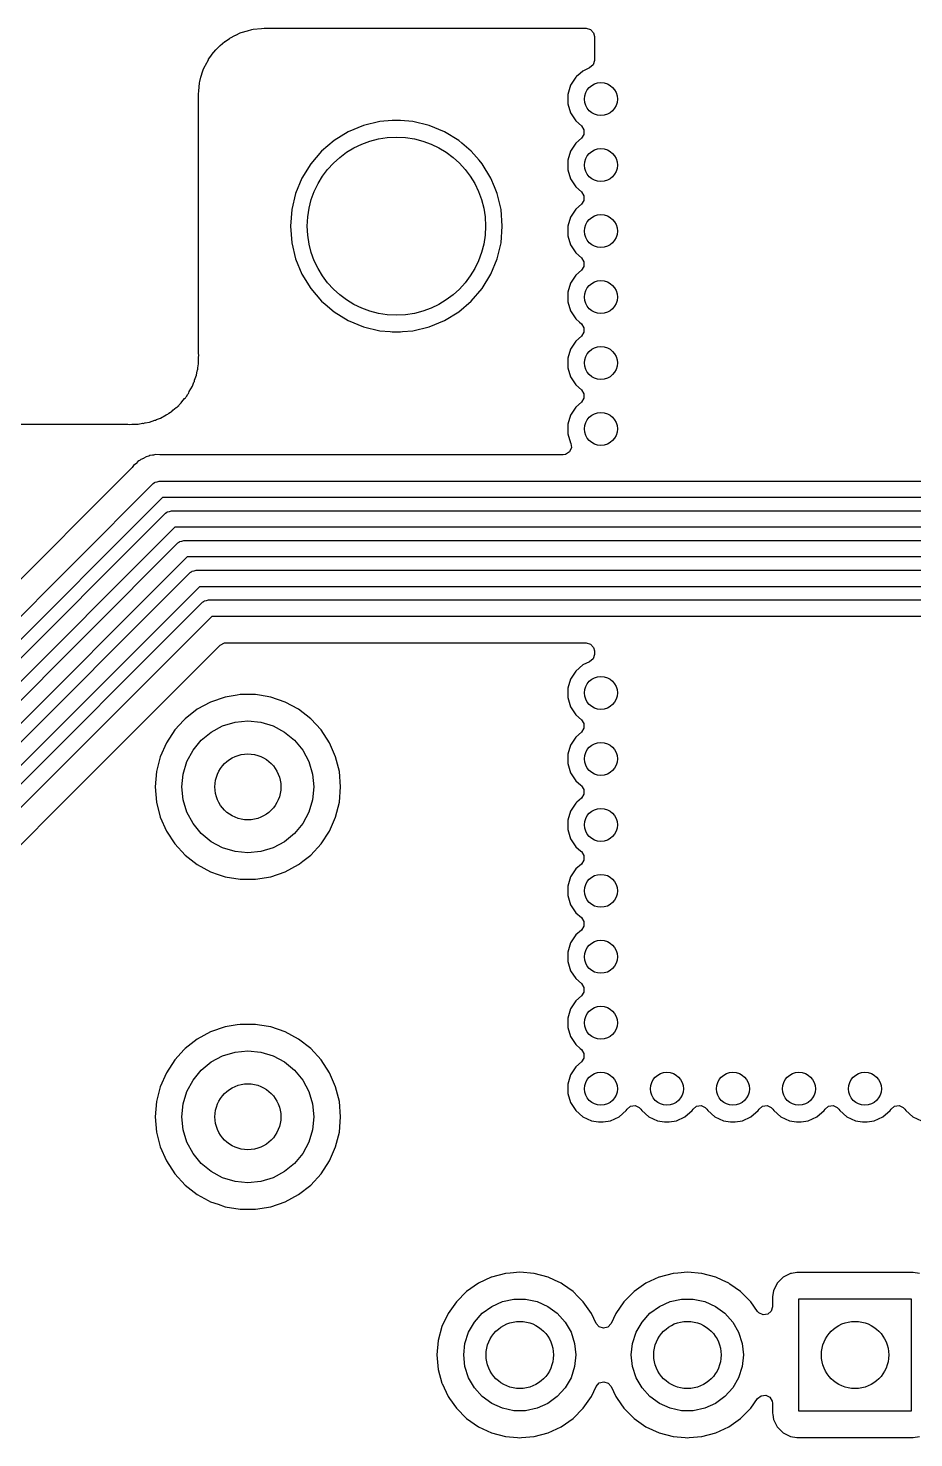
# Model space of a CAD drawing. Extents: x 0.79 to 7.48, y -4.92 to -0.79.
# Drawn here: x 2.812 to 3.34, y -1.629 to -0.787 of the extents above; entities that cross this region are included whole.
import ezdxf

# ---------------------------------------------------------------- set-up
doc = ezdxf.new("R2010")
doc.units = 0
doc.header["$MEASUREMENT"] = 0
doc.layers.add('BLACK', color=7, linetype='CONTINUOUS')

msp = doc.modelspace()

# ---------------------------------------------------------------- linework, layer by layer
at = {"layer": 'BLACK', "linetype": 'CONTINUOUS'}
for p, q in [((2.93561, -0.79151), (2.93827, -0.79027)), ((2.93827, -0.79027), (2.93891, -0.79003)), ((2.93891, -0.79003), (2.94258, -0.78891)), ((2.94258, -0.78891), (2.94521, -0.78821)), ((2.94521, -0.78821), (2.94599, -0.78807)), ((2.94599, -0.78807), (2.95097, -0.78758)), ((2.95097, -0.78758), (2.95265, -0.78743)), ((2.95265, -0.78743), (2.95286, -0.78742)), ((2.95286, -0.78742), (3.14472, -0.78742)), ((3.14472, -0.78742), (3.14736, -0.7882)), ((3.14736, -0.7882), (3.14917, -0.79027)), ((3.14917, -0.79027), (3.14961, -0.7923)), ((2.9239, -0.80019), (2.92617, -0.79792)), ((2.92617, -0.79792), (2.92635, -0.79776)), ((2.92635, -0.79776), (2.92919, -0.79543)), ((2.92919, -0.79543), (2.92934, -0.79531)), ((2.92934, -0.79531), (2.93194, -0.79349)), ((2.93194, -0.79349), (2.93219, -0.79334)), ((2.93219, -0.79334), (2.9355, -0.79157)), ((2.9355, -0.79157), (2.93561, -0.79151)), ((3.14961, -0.7923), (3.14961, -0.80672)), ((2.91755, -0.80951), (2.91932, -0.80621)), ((2.91932, -0.80621), (2.91947, -0.80596)), ((2.91947, -0.80596), (2.9213, -0.80335)), ((2.9213, -0.80335), (2.92141, -0.80321)), ((2.92141, -0.80321), (2.92374, -0.80036)), ((2.92374, -0.80036), (2.9239, -0.80019)), ((3.14961, -0.80672), (3.14883, -0.80936)), ((2.9149, -0.8166), (2.91601, -0.81293)), ((2.91601, -0.81293), (2.91626, -0.81229)), ((2.91626, -0.81229), (2.9175, -0.80963)), ((2.9175, -0.80963), (2.91755, -0.80951)), ((3.14108, -0.81445), (3.13894, -0.8163)), ((3.14278, -0.81298), (3.14108, -0.81445)), ((3.14675, -0.81116), (3.14278, -0.81298)), ((3.14883, -0.80936), (3.14675, -0.81116)), ((2.91356, -0.82498), (2.91405, -0.82001)), ((2.91405, -0.82001), (2.91419, -0.81922)), ((2.91419, -0.81922), (2.9149, -0.8166)), ((3.13543, -0.82146), (3.13384, -0.82689)), ((3.1385, -0.81669), (3.13543, -0.82146)), ((3.13894, -0.8163), (3.1385, -0.81669)), ((2.91341, -0.82666), (2.91356, -0.82498)), ((2.91341, -0.82688), (2.91341, -0.82666)), ((2.91341, -0.90551), (2.91341, -0.82688)), ((3.13384, -0.82689), (3.13384, -0.83256)), ((3.13384, -0.83256), (3.13543, -0.83799)), ((3.13543, -0.83799), (3.13543, -0.83799)), ((3.13543, -0.83799), (3.1385, -0.84276)), ((3.0028, -0.84919), (2.99434, -0.85438)), ((3.01196, -0.8454), (3.0028, -0.84919)), ((3.02161, -0.84308), (3.01196, -0.8454)), ((3.02902, -0.8425), (3.02161, -0.84308)), ((3.03397, -0.8425), (3.02902, -0.8425)), ((3.02902, -0.8425), (3.02902, -0.8425)), ((3.04138, -0.84308), (3.03397, -0.8425)), ((3.03397, -0.8425), (3.03397, -0.8425)), ((3.05103, -0.8454), (3.04138, -0.84308)), ((3.06019, -0.84919), (3.05103, -0.8454)), ((3.06865, -0.85438), (3.06019, -0.84919)), ((3.1385, -0.84276), (3.14191, -0.84572)), ((3.14191, -0.84572), (3.1434, -0.84803)), ((3.1434, -0.84803), (3.1434, -0.85079)), ((2.99434, -0.85438), (2.9868, -0.86082)), ((2.99434, -0.85438), (2.99434, -0.85438)), ((3.07062, -0.85606), (3.06865, -0.85438)), ((3.06865, -0.85438), (3.06865, -0.85438)), ((3.07619, -0.86082), (3.07062, -0.85606)), ((3.1385, -0.85606), (3.13543, -0.86082)), ((3.14191, -0.8531), (3.1385, -0.85606)), ((3.1385, -0.85606), (3.1385, -0.85606)), ((3.1434, -0.85079), (3.14191, -0.8531)), ((2.9868, -0.86082), (2.98036, -0.86836)), ((3.08084, -0.86626), (3.07619, -0.86082)), ((3.08263, -0.86836), (3.08084, -0.86626)), ((3.13543, -0.86082), (3.13384, -0.86626)), ((3.13384, -0.86626), (3.13384, -0.87193)), ((2.98036, -0.86836), (2.97518, -0.87682)), ((2.98036, -0.86836), (2.98036, -0.86836)), ((3.08781, -0.87682), (3.08263, -0.86836)), ((3.08263, -0.86836), (3.08263, -0.86836)), ((3.13384, -0.87193), (3.13543, -0.87736)), ((2.97518, -0.87682), (2.97138, -0.88598)), ((3.09001, -0.88213), (3.08781, -0.87682)), ((3.09161, -0.88598), (3.09001, -0.88213)), ((3.13543, -0.87736), (3.13543, -0.87736)), ((3.13543, -0.87736), (3.1385, -0.88213)), ((3.1385, -0.88213), (3.14191, -0.88509)), ((2.97138, -0.88598), (2.96907, -0.89562)), ((3.09392, -0.89562), (3.09161, -0.88598)), ((3.14191, -0.88509), (3.14191, -0.88509)), ((3.14191, -0.88509), (3.1434, -0.8874)), ((3.1434, -0.89016), (3.14191, -0.89247)), ((3.1434, -0.8874), (3.1434, -0.89016)), ((2.96907, -0.89562), (2.96829, -0.90551)), ((3.0947, -0.90551), (3.09392, -0.89562)), ((3.1385, -0.89543), (3.13543, -0.90019)), ((3.14191, -0.89247), (3.1385, -0.89543)), ((2.91341, -0.98161), (2.91341, -0.90551)), ((2.96829, -0.90551), (2.96907, -0.9154)), ((3.09392, -0.9154), (3.0947, -0.90551)), ((3.13543, -0.90019), (3.13384, -0.90563)), ((3.13384, -0.90563), (3.13384, -0.9113)), ((2.96907, -0.9154), (2.97138, -0.92504)), ((3.09161, -0.92504), (3.09392, -0.9154)), ((3.13384, -0.9113), (3.13543, -0.91673)), ((3.13543, -0.91673), (3.13543, -0.91673)), ((3.13543, -0.91673), (3.1385, -0.9215)), ((2.97138, -0.92504), (2.97518, -0.93421)), ((3.08781, -0.93421), (3.09161, -0.92504)), ((3.1385, -0.9215), (3.14191, -0.92446)), ((3.14191, -0.92446), (3.1434, -0.92677)), ((3.14191, -0.93184), (3.1385, -0.9348)), ((3.1434, -0.92953), (3.14191, -0.93184)), ((3.1434, -0.92677), (3.1434, -0.92953)), ((2.97518, -0.93421), (2.98036, -0.94266)), ((3.08263, -0.94266), (3.08781, -0.93421)), ((3.13543, -0.93956), (3.13384, -0.945)), ((3.1385, -0.9348), (3.13543, -0.93956)), ((2.98036, -0.94266), (2.98036, -0.94266)), ((2.98036, -0.94266), (2.98036, -0.94266)), ((2.98036, -0.94266), (2.9868, -0.95021)), ((2.9868, -0.95021), (2.98902, -0.9521)), ((3.06865, -0.95665), (3.07619, -0.95021)), ((3.07619, -0.95021), (3.08263, -0.94266)), ((3.13384, -0.945), (3.13384, -0.95067)), ((2.98902, -0.9521), (2.99434, -0.95665)), ((2.99434, -0.95665), (2.99434, -0.95665)), ((2.99434, -0.95665), (3.0028, -0.96183)), ((3.06019, -0.96183), (3.06865, -0.95665)), ((3.13384, -0.95067), (3.13543, -0.9561)), ((3.13543, -0.9561), (3.13543, -0.9561)), ((3.13543, -0.9561), (3.1385, -0.96087)), ((3.0028, -0.96183), (3.01196, -0.96562)), ((3.01196, -0.96562), (3.01196, -0.96562)), ((3.01196, -0.96562), (3.02161, -0.96794)), ((3.04138, -0.96794), (3.05103, -0.96562)), ((3.05103, -0.96562), (3.06019, -0.96183)), ((3.1385, -0.96087), (3.14066, -0.96274)), ((3.14066, -0.96274), (3.14191, -0.96383)), ((3.14191, -0.96383), (3.1434, -0.96614)), ((3.1434, -0.96614), (3.1434, -0.96889)), ((3.02161, -0.96794), (3.02775, -0.96842)), ((3.02775, -0.96842), (3.02902, -0.96852)), ((3.02902, -0.96852), (3.02902, -0.96852)), ((3.02902, -0.96852), (3.03397, -0.96852)), ((3.03397, -0.96852), (3.03514, -0.96843)), ((3.03514, -0.96843), (3.04138, -0.96794)), ((3.1385, -0.97417), (3.13543, -0.97893)), ((3.14191, -0.97121), (3.1385, -0.97417)), ((3.1385, -0.97417), (3.1385, -0.97417)), ((3.1434, -0.96889), (3.14191, -0.97121)), ((2.91356, -0.98251), (2.91341, -0.98161)), ((2.91341, -0.98417), (2.91342, -0.98393)), ((2.91342, -0.98393), (2.91356, -0.98251)), ((3.13543, -0.97893), (3.13384, -0.98437)), ((2.91221, -0.99449), (2.91267, -0.99184)), ((2.91267, -0.99184), (2.91274, -0.99156)), ((2.91274, -0.99156), (2.91296, -0.99084)), ((2.91296, -0.99084), (2.91297, -0.99018)), ((2.91297, -0.99018), (2.91341, -0.9877)), ((2.91341, -0.98423), (2.91341, -0.98417)), ((2.91341, -0.98425), (2.91341, -0.98423)), ((2.91341, -0.9877), (2.91341, -0.98425)), ((3.13384, -0.98437), (3.13384, -0.99004)), ((3.13384, -0.99004), (3.13543, -0.99547)), ((2.90985, -1.00096), (2.91046, -0.99929)), ((2.91046, -0.99929), (2.91074, -0.99866)), ((2.91074, -0.99866), (2.91096, -0.99826)), ((2.91096, -0.99826), (2.9111, -0.99754)), ((2.9111, -0.99754), (2.91221, -0.99449)), ((2.91221, -0.99449), (2.91221, -0.99449)), ((2.91221, -0.99449), (2.91221, -0.99449)), ((3.13543, -0.99547), (3.13543, -0.99547)), ((3.13543, -0.99547), (3.1385, -1.00024)), ((3.1385, -1.00024), (3.14191, -1.0032)), ((2.90359, -1.01029), (2.90513, -1.00845)), ((2.90513, -1.00845), (2.90572, -1.00806)), ((2.90572, -1.00806), (2.90593, -1.00766)), ((2.90593, -1.00766), (2.9063, -1.00712)), ((2.90628, -1.00711), (2.9064, -1.00693)), ((2.9063, -1.00712), (2.90628, -1.00711)), ((2.9064, -1.00693), (2.9064, -1.00693)), ((2.9064, -1.00693), (2.90641, -1.00693)), ((2.90641, -1.00693), (2.90696, -1.00598)), ((2.90696, -1.00598), (2.90741, -1.00532)), ((2.90741, -1.00532), (2.90763, -1.00505)), ((2.90763, -1.00505), (2.90793, -1.00429)), ((2.90793, -1.00429), (2.90985, -1.00096)), ((2.90985, -1.00096), (2.90985, -1.00096)), ((2.90985, -1.00096), (2.90985, -1.00096)), ((3.14191, -1.0032), (3.14191, -1.0032)), ((3.14191, -1.0032), (3.1434, -1.00551)), ((3.1434, -1.00827), (3.14191, -1.01058)), ((3.1434, -1.00551), (3.1434, -1.00827)), ((2.89462, -1.01803), (2.89509, -1.01765)), ((2.89509, -1.01765), (2.89574, -1.01719)), ((2.89574, -1.01719), (2.8967, -1.01664)), ((2.8967, -1.01664), (2.89687, -1.01652)), ((2.8967, -1.01664), (2.8967, -1.01664)), ((2.89687, -1.01652), (2.89688, -1.01653)), ((2.89688, -1.01653), (2.89742, -1.01617)), ((2.89742, -1.01617), (2.89756, -1.01609)), ((2.89756, -1.01609), (2.89821, -1.01537)), ((2.89821, -1.01537), (2.90005, -1.01382)), ((2.90005, -1.01382), (2.90065, -1.01356)), ((2.90065, -1.01356), (2.90098, -1.01315)), ((2.90098, -1.01315), (2.90162, -1.01251)), ((2.90162, -1.01251), (2.90197, -1.01221)), ((2.90197, -1.01221), (2.90227, -1.01186)), ((2.90227, -1.01186), (2.90292, -1.01122)), ((2.90292, -1.01122), (2.90311, -1.01106)), ((2.90311, -1.01106), (2.90359, -1.01029)), ((3.1385, -1.01354), (3.13543, -1.01831)), ((3.14191, -1.01058), (3.1385, -1.01354)), ((2.32294, -1.02364), (2.87137, -1.02364)), ((2.87137, -1.02364), (2.87199, -1.02382)), ((2.87199, -1.02382), (2.8737, -1.02365)), ((2.8737, -1.02365), (2.87394, -1.02364)), ((2.87394, -1.02364), (2.87746, -1.02364)), ((2.87746, -1.02364), (2.87995, -1.0232)), ((2.87746, -1.02364), (2.87746, -1.02364)), ((2.87995, -1.0232), (2.88041, -1.02326)), ((2.88041, -1.02326), (2.88132, -1.02298)), ((2.88132, -1.02298), (2.88161, -1.02291)), ((2.88161, -1.02291), (2.88425, -1.02244)), ((2.88425, -1.02244), (2.88578, -1.02189)), ((2.88425, -1.02244), (2.88425, -1.02244)), ((2.88425, -1.02244), (2.88425, -1.02244)), ((2.88578, -1.02189), (2.88731, -1.02133)), ((2.88731, -1.02133), (2.88782, -1.0213)), ((2.88782, -1.0213), (2.88842, -1.02098)), ((2.88842, -1.02098), (2.88905, -1.0207)), ((2.88905, -1.0207), (2.89073, -1.02009)), ((2.89073, -1.02009), (2.89405, -1.01817)), ((2.89405, -1.01817), (2.89462, -1.01803)), ((3.13543, -1.01831), (3.13384, -1.02374)), ((3.13384, -1.02374), (3.13384, -1.02941)), ((3.13384, -1.02941), (3.13543, -1.03484)), ((2.88372, -1.04275), (2.88294, -1.04302)), ((2.88433, -1.04249), (2.88372, -1.04275)), ((2.88597, -1.04226), (2.88433, -1.04249)), ((2.88621, -1.04222), (2.88597, -1.04226)), ((2.8865, -1.04215), (2.88621, -1.04222)), ((2.88782, -1.04182), (2.8865, -1.04215)), ((2.89031, -1.04191), (2.88782, -1.04182)), ((2.88782, -1.04182), (2.88782, -1.04182)), ((2.88782, -1.04182), (2.88782, -1.04182)), ((3.13106, -1.04191), (2.89031, -1.04191)), ((3.13244, -1.04171), (3.13106, -1.04191)), ((3.13475, -1.04022), (3.13244, -1.04171)), ((3.1359, -1.03772), (3.13475, -1.04022)), ((3.13543, -1.03484), (3.13551, -1.035)), ((3.13551, -1.035), (3.13553, -1.03517)), ((3.13553, -1.03517), (3.13553, -1.03518)), ((3.13553, -1.03518), (3.13553, -1.03518)), ((3.13553, -1.03518), (3.1359, -1.03772)), ((2.87378, -1.04952), (2.43991, -1.48339)), ((2.87432, -1.04888), (2.87378, -1.04952)), ((2.8747, -1.04834), (2.87432, -1.04888)), ((2.87598, -1.0473), (2.8747, -1.04834)), ((2.8747, -1.04834), (2.8747, -1.04834)), ((2.87617, -1.04713), (2.87598, -1.0473)), ((2.87734, -1.04596), (2.87617, -1.04713)), ((2.87791, -1.04564), (2.87734, -1.04596)), ((2.8786, -1.04517), (2.87791, -1.04564)), ((2.87911, -1.04476), (2.8786, -1.04517)), ((2.88063, -1.04409), (2.87911, -1.04476)), ((2.88085, -1.04398), (2.88063, -1.04409)), ((2.8823, -1.04317), (2.88085, -1.04398)), ((2.88294, -1.04302), (2.8823, -1.04317)), ((2.8823, -1.04317), (2.8823, -1.04317)), ((2.44501, -1.50059), (2.88648, -1.05912)), ((2.88648, -1.05912), (2.88718, -1.05859)), ((2.88718, -1.05859), (2.8873, -1.05846)), ((2.8873, -1.05846), (2.8874, -1.05843)), ((2.8874, -1.05843), (2.8876, -1.05828)), ((2.8876, -1.05828), (2.88879, -1.05802)), ((2.88879, -1.05802), (2.88996, -1.05768)), ((2.88996, -1.05768), (4.56654, -1.05768)), ((2.892, -1.06752), (2.45197, -1.50755)), ((4.5645, -1.06752), (2.892, -1.06752)), ((2.89382, -1.07684), (2.89452, -1.07631)), ((2.89452, -1.07631), (2.89464, -1.07617)), ((2.89464, -1.07617), (2.89474, -1.07614)), ((2.89474, -1.07614), (2.89494, -1.076)), ((2.89494, -1.076), (2.89613, -1.07574)), ((2.89613, -1.07574), (2.8973, -1.07539)), ((2.8973, -1.07539), (4.28898, -1.07539)), ((2.46128, -1.50937), (2.89382, -1.07684)), ((2.89934, -1.08524), (2.46969, -1.51489)), ((4.28694, -1.08524), (2.89934, -1.08524)), ((2.90228, -1.09371), (2.90347, -1.09345)), ((2.90347, -1.09345), (2.90464, -1.09311)), ((2.90464, -1.09311), (3.44055, -1.09311)), ((2.479, -1.51671), (2.90116, -1.09455)), ((2.90116, -1.09455), (2.90186, -1.09402)), ((2.90186, -1.09402), (2.90198, -1.09389)), ((2.90198, -1.09389), (2.90208, -1.09386)), ((2.90208, -1.09386), (2.90228, -1.09371)), ((2.90668, -1.10295), (2.4874, -1.52223)), ((3.43851, -1.10295), (2.90668, -1.10295)), ((2.49672, -1.52405), (2.9085, -1.11227)), ((2.9085, -1.11227), (2.9092, -1.11174)), ((2.9092, -1.11174), (2.90932, -1.11161)), ((2.90932, -1.11161), (2.90942, -1.11158)), ((2.90942, -1.11158), (2.90962, -1.11143)), ((2.90962, -1.11143), (2.91081, -1.11117)), ((2.91081, -1.11117), (2.91198, -1.11083)), ((2.91198, -1.11083), (3.38708, -1.11083)), ((2.91401, -1.12067), (2.50512, -1.52957)), ((3.38504, -1.12067), (2.91401, -1.12067)), ((2.51443, -1.53139), (2.91583, -1.12998)), ((2.91583, -1.12998), (2.91654, -1.12946)), ((2.91654, -1.12946), (2.91665, -1.12932)), ((2.91665, -1.12932), (2.91676, -1.12929)), ((2.91676, -1.12929), (2.91696, -1.12915)), ((2.91696, -1.12915), (2.91815, -1.12889)), ((2.91815, -1.12889), (2.91931, -1.12854)), ((2.91931, -1.12854), (3.37974, -1.12854)), ((2.92135, -1.13839), (2.52283, -1.5369)), ((3.3777, -1.13839), (2.92135, -1.13839)), ((2.84188, -1.24016), (2.92645, -1.15558)), ((2.92645, -1.15558), (2.92887, -1.15427)), ((2.92887, -1.15427), (2.92991, -1.15415)), ((2.92991, -1.15415), (3.14472, -1.15415)), ((3.14472, -1.15415), (3.14736, -1.15493)), ((3.14736, -1.15493), (3.14917, -1.15701)), ((3.14917, -1.15701), (3.14961, -1.15904)), ((3.14961, -1.15904), (3.14961, -1.16105)), ((3.14278, -1.16731), (3.1385, -1.17102)), ((3.14675, -1.16549), (3.14278, -1.16731)), ((3.14883, -1.16369), (3.14675, -1.16549)), ((3.14961, -1.16105), (3.14883, -1.16369)), ((3.13543, -1.17579), (3.13384, -1.18122)), ((3.1385, -1.17102), (3.13543, -1.17579)), ((2.93654, -1.18532), (2.92933, -1.18652)), ((2.93834, -1.18502), (2.93654, -1.18532)), ((2.94748, -1.18502), (2.93834, -1.18502)), ((2.94974, -1.1854), (2.94748, -1.18502)), ((2.9565, -1.18652), (2.94974, -1.1854)), ((3.13384, -1.18122), (3.13384, -1.18689)), ((2.91265, -1.19384), (2.90544, -1.19945)), ((2.92069, -1.18949), (2.91265, -1.19384)), ((2.91265, -1.19384), (2.91265, -1.19384)), ((2.92933, -1.18652), (2.92069, -1.18949)), ((2.92069, -1.18949), (2.92069, -1.18949)), ((2.96514, -1.18949), (2.9565, -1.18652)), ((2.97317, -1.19384), (2.96514, -1.18949)), ((2.96514, -1.18949), (2.96514, -1.18949)), ((2.98038, -1.19945), (2.97317, -1.19384)), ((2.97317, -1.19384), (2.97317, -1.19384)), ((3.13384, -1.18689), (3.13543, -1.19232)), ((3.13543, -1.19232), (3.13543, -1.19232)), ((3.13543, -1.19232), (3.1385, -1.19709)), ((2.90465, -1.20032), (2.89925, -1.20618)), ((2.90544, -1.19945), (2.90465, -1.20032)), ((2.90544, -1.19945), (2.90544, -1.19945)), ((2.90544, -1.19945), (2.90544, -1.19945)), ((2.90544, -1.19945), (2.90544, -1.19945)), ((2.92785, -1.20378), (2.93523, -1.20154)), ((2.93523, -1.20154), (2.94291, -1.20079)), ((2.94291, -1.20079), (2.95059, -1.20154)), ((2.95059, -1.20154), (2.95798, -1.20378)), ((2.98039, -1.19945), (2.98038, -1.19945)), ((2.98657, -1.20618), (2.98039, -1.19945)), ((2.98039, -1.19945), (2.98039, -1.19945)), ((3.1385, -1.19709), (3.14191, -1.20005)), ((3.14191, -1.20005), (3.14191, -1.20005)), ((3.14191, -1.20005), (3.1434, -1.20236)), ((3.1434, -1.20236), (3.1434, -1.20512)), ((2.89925, -1.20618), (2.89425, -1.21382)), ((2.91507, -1.21232), (2.92104, -1.20742)), ((2.92104, -1.20742), (2.92785, -1.20378)), ((2.95798, -1.20378), (2.96479, -1.20742)), ((2.96479, -1.20742), (2.97075, -1.21232)), ((2.99157, -1.21382), (2.98657, -1.20618)), ((2.98657, -1.20618), (2.98657, -1.20618)), ((2.98657, -1.20618), (2.98657, -1.20618)), ((3.1385, -1.21039), (3.13543, -1.21516)), ((3.14191, -1.20743), (3.1385, -1.21039)), ((3.1434, -1.20512), (3.14191, -1.20743)), ((2.89425, -1.21382), (2.89058, -1.22219)), ((2.90654, -1.22509), (2.91018, -1.21828)), ((2.91018, -1.21828), (2.91507, -1.21232)), ((2.97075, -1.21232), (2.97565, -1.21828)), ((2.97565, -1.21828), (2.97929, -1.22509)), ((2.99524, -1.22219), (2.99157, -1.21382)), ((3.13543, -1.21516), (3.13384, -1.22059)), ((2.89058, -1.22219), (2.88834, -1.23105)), ((2.9043, -1.23248), (2.90654, -1.22509)), ((2.97929, -1.22509), (2.98153, -1.23248)), ((2.99749, -1.23105), (2.99524, -1.22219)), ((3.13384, -1.22059), (3.13384, -1.22626)), ((3.13384, -1.22626), (3.13543, -1.23169)), ((2.88834, -1.23105), (2.88759, -1.24016)), ((2.88834, -1.23105), (2.88834, -1.23105)), ((2.90354, -1.24016), (2.9043, -1.23248)), ((2.98153, -1.23248), (2.98228, -1.24016)), ((2.99824, -1.24016), (2.99749, -1.23105)), ((2.99749, -1.23105), (2.99749, -1.23105)), ((3.13543, -1.23169), (3.13543, -1.23169)), ((3.13543, -1.23169), (3.1385, -1.23646)), ((2.64503, -1.43701), (2.84188, -1.24016)), ((2.88759, -1.24016), (2.88759, -1.24016)), ((2.88759, -1.24016), (2.88834, -1.24926)), ((2.9043, -1.24784), (2.90354, -1.24016)), ((2.98228, -1.24016), (2.98153, -1.24784)), ((2.99749, -1.24926), (2.99824, -1.24016)), ((2.99824, -1.24016), (2.99824, -1.24016)), ((3.1385, -1.23646), (3.1416, -1.23915)), ((3.1416, -1.23915), (3.14191, -1.23942)), ((3.14191, -1.23942), (3.1434, -1.24173)), ((3.1434, -1.24449), (3.14191, -1.2468)), ((3.1434, -1.24173), (3.1434, -1.24449)), ((2.88834, -1.24926), (2.88834, -1.24926)), ((2.88834, -1.24926), (2.89058, -1.25812)), ((2.90654, -1.25522), (2.9043, -1.24784)), ((2.98153, -1.24784), (2.97929, -1.25522)), ((2.99524, -1.25812), (2.99749, -1.24926)), ((2.99749, -1.24926), (2.99749, -1.24926)), ((3.1385, -1.24976), (3.13543, -1.25453)), ((3.13907, -1.24926), (3.1385, -1.24976)), ((3.14191, -1.2468), (3.13907, -1.24926)), ((2.89058, -1.25812), (2.89425, -1.26649)), ((2.91018, -1.26203), (2.90654, -1.25522)), ((2.97929, -1.25522), (2.97565, -1.26203)), ((2.99157, -1.26649), (2.99524, -1.25812)), ((3.13543, -1.25453), (3.13384, -1.25996)), ((3.13384, -1.25996), (3.13384, -1.26563)), ((2.89425, -1.26649), (2.89925, -1.27414)), ((2.91507, -1.268), (2.91018, -1.26203)), ((2.92104, -1.27289), (2.91507, -1.268)), ((2.97075, -1.268), (2.96479, -1.27289)), ((2.97565, -1.26203), (2.97075, -1.268)), ((2.98657, -1.27414), (2.99157, -1.26649)), ((3.13384, -1.26563), (3.13543, -1.27106)), ((2.89925, -1.27414), (2.89925, -1.27414)), ((2.89925, -1.27414), (2.89925, -1.27414)), ((2.89925, -1.27414), (2.90544, -1.28086)), ((2.92785, -1.27653), (2.92104, -1.27289)), ((2.93523, -1.27877), (2.92785, -1.27653)), ((2.95798, -1.27653), (2.95059, -1.27877)), ((2.96479, -1.27289), (2.95798, -1.27653)), ((2.98039, -1.28086), (2.98657, -1.27414)), ((3.13543, -1.27106), (3.13543, -1.27107)), ((3.13543, -1.27107), (3.1385, -1.27583)), ((3.1385, -1.27583), (3.14161, -1.27853)), ((2.90544, -1.28086), (2.90544, -1.28086)), ((2.90544, -1.28086), (2.90544, -1.28086)), ((2.90544, -1.28086), (2.91265, -1.28647)), ((2.91265, -1.28647), (2.91265, -1.28648)), ((2.91265, -1.28648), (2.91265, -1.28648)), ((2.91265, -1.28648), (2.92069, -1.29082)), ((2.94291, -1.27953), (2.93523, -1.27877)), ((2.95059, -1.27877), (2.94291, -1.27953)), ((2.96514, -1.29082), (2.97317, -1.28648)), ((2.97317, -1.28648), (2.97367, -1.28609)), ((2.97367, -1.28609), (2.97576, -1.28446)), ((2.97576, -1.28446), (2.98039, -1.28086)), ((3.14191, -1.28617), (3.1385, -1.28913)), ((3.14161, -1.27853), (3.14191, -1.27879)), ((3.14191, -1.27879), (3.1434, -1.2811)), ((3.1434, -1.28386), (3.14191, -1.28617)), ((3.1434, -1.2811), (3.1434, -1.28386)), ((2.92069, -1.29082), (2.92518, -1.29236)), ((2.92518, -1.29236), (2.92933, -1.29379)), ((2.92933, -1.29379), (2.92933, -1.29379)), ((2.92933, -1.29379), (2.92933, -1.29379)), ((2.92933, -1.29379), (2.93834, -1.2953)), ((2.93834, -1.2953), (2.93834, -1.2953)), ((2.93834, -1.2953), (2.94748, -1.2953)), ((2.94748, -1.2953), (2.9565, -1.29379)), ((2.94748, -1.2953), (2.94748, -1.2953)), ((2.9565, -1.29379), (2.96514, -1.29082)), ((3.13543, -1.2939), (3.13384, -1.29933)), ((3.1385, -1.28913), (3.13543, -1.2939)), ((3.1385, -1.28913), (3.1385, -1.28913)), ((3.13384, -1.29933), (3.13384, -1.305)), ((3.13384, -1.305), (3.13543, -1.31044)), ((3.13543, -1.31044), (3.13543, -1.31044)), ((3.13543, -1.31044), (3.1385, -1.3152)), ((3.1385, -1.3152), (3.14191, -1.31816)), ((3.14191, -1.31816), (3.1434, -1.32048)), ((3.1434, -1.32048), (3.1434, -1.32323)), ((3.1385, -1.3285), (3.13543, -1.33327)), ((3.14191, -1.32554), (3.1385, -1.3285)), ((3.1385, -1.3285), (3.1385, -1.3285)), ((3.1434, -1.32323), (3.14191, -1.32554)), ((3.13543, -1.33327), (3.13384, -1.3387)), ((3.13384, -1.3387), (3.13384, -1.34437)), ((3.13384, -1.34437), (3.13543, -1.34981)), ((3.13543, -1.34981), (3.13543, -1.34981)), ((3.13543, -1.34981), (3.1385, -1.35457)), ((3.1385, -1.35457), (3.14191, -1.35753)), ((3.14191, -1.35753), (3.1434, -1.35985)), ((3.1434, -1.3626), (3.14191, -1.36491)), ((3.1434, -1.35985), (3.1434, -1.3626)), ((3.1385, -1.36787), (3.13543, -1.37264)), ((3.14191, -1.36491), (3.1385, -1.36787)), ((3.13543, -1.37264), (3.13384, -1.37807)), ((3.13384, -1.37807), (3.13384, -1.38374)), ((2.92069, -1.38634), (2.91265, -1.39069)), ((2.92933, -1.38337), (2.92069, -1.38634)), ((2.92069, -1.38634), (2.92069, -1.38634)), ((2.93654, -1.38217), (2.92933, -1.38337)), ((2.93834, -1.38187), (2.93654, -1.38217)), ((2.94748, -1.38187), (2.93834, -1.38187)), ((2.94974, -1.38225), (2.94748, -1.38187)), ((2.9565, -1.38337), (2.94974, -1.38225)), ((2.96514, -1.38634), (2.9565, -1.38337)), ((2.97317, -1.39069), (2.96514, -1.38634)), ((2.96514, -1.38634), (2.96514, -1.38634)), ((3.13384, -1.38374), (3.13543, -1.38918)), ((2.91265, -1.39069), (2.90544, -1.3963)), ((2.91265, -1.39069), (2.91265, -1.39069)), ((2.98038, -1.3963), (2.97317, -1.39069)), ((2.97317, -1.39069), (2.97317, -1.39069)), ((3.13543, -1.38918), (3.13543, -1.38918)), ((3.13543, -1.38918), (3.1385, -1.39394)), ((3.1385, -1.39394), (3.14122, -1.3963)), ((2.89925, -1.40303), (2.89425, -1.41068)), ((2.90489, -1.3969), (2.89925, -1.40303)), ((2.90544, -1.3963), (2.90489, -1.3969)), ((2.90544, -1.3963), (2.90544, -1.3963)), ((2.90544, -1.3963), (2.90544, -1.3963)), ((2.90544, -1.3963), (2.90544, -1.3963)), ((2.91507, -1.40917), (2.92104, -1.40427)), ((2.92104, -1.40427), (2.92785, -1.40063)), ((2.92785, -1.40063), (2.93523, -1.39839)), ((2.93523, -1.39839), (2.94291, -1.39764)), ((2.94291, -1.39764), (2.95059, -1.39839)), ((2.95059, -1.39839), (2.95798, -1.40063)), ((2.95798, -1.40063), (2.96479, -1.40427)), ((2.96479, -1.40427), (2.97075, -1.40917)), ((2.98039, -1.3963), (2.98038, -1.3963)), ((2.98657, -1.40303), (2.98039, -1.3963)), ((2.98039, -1.3963), (2.98039, -1.3963)), ((2.99157, -1.41068), (2.98657, -1.40303)), ((2.98657, -1.40303), (2.98657, -1.40303)), ((2.98657, -1.40303), (2.98657, -1.40303)), ((3.14191, -1.40428), (3.1385, -1.40724)), ((3.14122, -1.3963), (3.14191, -1.3969)), ((3.14191, -1.3969), (3.1434, -1.39922)), ((3.1434, -1.40197), (3.14191, -1.40428)), ((3.1434, -1.39922), (3.1434, -1.40197)), ((2.89425, -1.41068), (2.89058, -1.41904)), ((2.91018, -1.41514), (2.91507, -1.40917)), ((2.97075, -1.40917), (2.97565, -1.41514)), ((2.99524, -1.41904), (2.99157, -1.41068)), ((3.13543, -1.41201), (3.13384, -1.41744)), ((3.1385, -1.40724), (3.13543, -1.41201)), ((3.1385, -1.40724), (3.1385, -1.40724)), ((2.89058, -1.41904), (2.88834, -1.4279)), ((2.90654, -1.42194), (2.91018, -1.41514)), ((2.97565, -1.41514), (2.97929, -1.42194)), ((2.99749, -1.4279), (2.99524, -1.41904)), ((3.13384, -1.41744), (3.13384, -1.42311)), ((2.88834, -1.4279), (2.88759, -1.43701)), ((2.88834, -1.4279), (2.88834, -1.4279)), ((2.90354, -1.43701), (2.9043, -1.42933)), ((2.9043, -1.42933), (2.90654, -1.42194)), ((2.97929, -1.42194), (2.98153, -1.42933)), ((2.98153, -1.42933), (2.98228, -1.43701)), ((2.99824, -1.43701), (2.99749, -1.4279)), ((2.99749, -1.4279), (2.99749, -1.4279)), ((3.13384, -1.42311), (3.13543, -1.42855)), ((3.13543, -1.42855), (3.13543, -1.42855)), ((3.13543, -1.42855), (3.1385, -1.43331)), ((2.88759, -1.43701), (2.88759, -1.43701)), ((2.88759, -1.43701), (2.88834, -1.44611)), ((2.9043, -1.44469), (2.90354, -1.43701)), ((2.98228, -1.43701), (2.98153, -1.44469)), ((2.99799, -1.43998), (2.99824, -1.43701)), ((2.99824, -1.43701), (2.99824, -1.43701)), ((3.1385, -1.43331), (3.14278, -1.43702)), ((3.14278, -1.43702), (3.14793, -1.43938)), ((3.15915, -1.43938), (3.16431, -1.43702)), ((3.16431, -1.43702), (3.16859, -1.43331)), ((3.16859, -1.43331), (3.16912, -1.43248)), ((3.16912, -1.43248), (3.1712, -1.43068)), ((3.1712, -1.43068), (3.17392, -1.43029)), ((3.17392, -1.43029), (3.17643, -1.43143)), ((3.17643, -1.43143), (3.17734, -1.43248)), ((3.17734, -1.43248), (3.17787, -1.43331)), ((3.17787, -1.43331), (3.18215, -1.43702)), ((3.18215, -1.43702), (3.1873, -1.43938)), ((3.19852, -1.43938), (3.20368, -1.43702)), ((3.20368, -1.43702), (3.20796, -1.43331)), ((3.20796, -1.43331), (3.20849, -1.43248)), ((3.20849, -1.43248), (3.21057, -1.43068)), ((3.21057, -1.43068), (3.21329, -1.43029)), ((3.21329, -1.43029), (3.2158, -1.43143)), ((3.2158, -1.43143), (3.21671, -1.43248)), ((3.21671, -1.43248), (3.21724, -1.43331)), ((3.21724, -1.43331), (3.22152, -1.43702)), ((3.22152, -1.43702), (3.22667, -1.43938)), ((3.23789, -1.43938), (3.24305, -1.43702)), ((3.24305, -1.43702), (3.24733, -1.43331)), ((3.24733, -1.43331), (3.24786, -1.43248)), ((3.24786, -1.43248), (3.24994, -1.43068)), ((3.24994, -1.43068), (3.25266, -1.43029)), ((3.25266, -1.43029), (3.25517, -1.43143)), ((3.25517, -1.43143), (3.25608, -1.43248)), ((3.25608, -1.43248), (3.25661, -1.43331)), ((3.25661, -1.43331), (3.26089, -1.43702)), ((3.26089, -1.43702), (3.26605, -1.43938)), ((3.27726, -1.43938), (3.28242, -1.43702)), ((3.28242, -1.43702), (3.2867, -1.43331)), ((3.2867, -1.43331), (3.28723, -1.43248)), ((3.28723, -1.43248), (3.28931, -1.43068)), ((3.28931, -1.43068), (3.29203, -1.43029)), ((3.29203, -1.43029), (3.29454, -1.43143)), ((3.29454, -1.43143), (3.29545, -1.43248)), ((3.29545, -1.43248), (3.29598, -1.43331)), ((3.29598, -1.43331), (3.30026, -1.43702)), ((3.30026, -1.43702), (3.30542, -1.43938)), ((3.31663, -1.43938), (3.32179, -1.43702)), ((3.32179, -1.43702), (3.32607, -1.43331)), ((3.32607, -1.43331), (3.3266, -1.43248)), ((3.3266, -1.43248), (3.32868, -1.43068)), ((3.32868, -1.43068), (3.3314, -1.43029)), ((3.3314, -1.43029), (3.33391, -1.43143)), ((3.33391, -1.43143), (3.33482, -1.43248)), ((3.33482, -1.43248), (3.33535, -1.43331)), ((3.33535, -1.43331), (3.33963, -1.43702)), ((3.33963, -1.43702), (3.34479, -1.43938)), ((2.88834, -1.44611), (2.88834, -1.44611)), ((2.88834, -1.44611), (2.89058, -1.45497)), ((2.90654, -1.45207), (2.9043, -1.44469)), ((2.98153, -1.44469), (2.97929, -1.45207)), ((2.99524, -1.45497), (2.99749, -1.44611)), ((2.99749, -1.44611), (2.99799, -1.43998)), ((3.14793, -1.43938), (3.15213, -1.43998)), ((3.15213, -1.43998), (3.15213, -1.43998)), ((3.15213, -1.43998), (3.15495, -1.43998)), ((3.15495, -1.43998), (3.15915, -1.43938)), ((3.15495, -1.43998), (3.15495, -1.43998)), ((3.1873, -1.43938), (3.1915, -1.43998)), ((3.1915, -1.43998), (3.1915, -1.43998)), ((3.1915, -1.43998), (3.19432, -1.43998)), ((3.19432, -1.43998), (3.19852, -1.43938)), ((3.19432, -1.43998), (3.19432, -1.43998)), ((3.22667, -1.43938), (3.23087, -1.43998)), ((3.23087, -1.43998), (3.23087, -1.43998)), ((3.23087, -1.43998), (3.23369, -1.43998)), ((3.23369, -1.43998), (3.23789, -1.43938)), ((3.23369, -1.43998), (3.23369, -1.43998)), ((3.26605, -1.43938), (3.27024, -1.43998)), ((3.27024, -1.43998), (3.27024, -1.43998)), ((3.27024, -1.43998), (3.27306, -1.43998)), ((3.27306, -1.43998), (3.27726, -1.43938)), ((3.27306, -1.43998), (3.27306, -1.43998)), ((3.30542, -1.43938), (3.30961, -1.43998)), ((3.30961, -1.43998), (3.30961, -1.43998)), ((3.30961, -1.43998), (3.31243, -1.43998)), ((3.31243, -1.43998), (3.31663, -1.43938)), ((3.31243, -1.43998), (3.31243, -1.43998)), ((2.89058, -1.45497), (2.89425, -1.46334)), ((2.91018, -1.45888), (2.90654, -1.45207)), ((2.97929, -1.45207), (2.97565, -1.45888)), ((2.99157, -1.46334), (2.99524, -1.45497)), ((2.89425, -1.46334), (2.89925, -1.47099)), ((2.91507, -1.46485), (2.91018, -1.45888)), ((2.97565, -1.45888), (2.97075, -1.46485)), ((2.98657, -1.47099), (2.99157, -1.46334)), ((2.89925, -1.47099), (2.89925, -1.47099)), ((2.89925, -1.47099), (2.89925, -1.47099)), ((2.89925, -1.47099), (2.90544, -1.47771)), ((2.92104, -1.46974), (2.91507, -1.46485)), ((2.92785, -1.47338), (2.92104, -1.46974)), ((2.96479, -1.46974), (2.95798, -1.47338)), ((2.97075, -1.46485), (2.96479, -1.46974)), ((2.98039, -1.47771), (2.98657, -1.47099)), ((2.90544, -1.47771), (2.90544, -1.47771)), ((2.90544, -1.47771), (2.90544, -1.47771)), ((2.90544, -1.47771), (2.91265, -1.48333)), ((2.93523, -1.47562), (2.92785, -1.47338)), ((2.94291, -1.47638), (2.93523, -1.47562)), ((2.95059, -1.47562), (2.94291, -1.47638)), ((2.95798, -1.47338), (2.95059, -1.47562)), ((2.97317, -1.48333), (2.98039, -1.47771)), ((2.91265, -1.48333), (2.91265, -1.48333)), ((2.91265, -1.48333), (2.91265, -1.48333)), ((2.91265, -1.48333), (2.91925, -1.48689)), ((2.91925, -1.48689), (2.92068, -1.48767)), ((2.92068, -1.48767), (2.92069, -1.48767)), ((2.92069, -1.48767), (2.92516, -1.48921)), ((2.9565, -1.49064), (2.96514, -1.48767)), ((2.96514, -1.48767), (2.97317, -1.48333)), ((2.92516, -1.48921), (2.92933, -1.49064)), ((2.92933, -1.49064), (2.92933, -1.49064)), ((2.92933, -1.49064), (2.92933, -1.49064)), ((2.92933, -1.49064), (2.93834, -1.49215)), ((2.93834, -1.49215), (2.93834, -1.49215)), ((2.93834, -1.49215), (2.94748, -1.49215)), ((2.94748, -1.49215), (2.9565, -1.49064)), ((2.94748, -1.49215), (2.94748, -1.49215)), ((3.09654, -1.53046), (3.08822, -1.53269)), ((3.0994, -1.53021), (3.09654, -1.53046)), ((3.09654, -1.53046), (3.09654, -1.53046)), ((3.10512, -1.52971), (3.0994, -1.53021)), ((3.1137, -1.53046), (3.10512, -1.52971)), ((3.10512, -1.52971), (3.10512, -1.52971)), ((3.12202, -1.53269), (3.1137, -1.53046)), ((3.19654, -1.53046), (3.18822, -1.53269)), ((3.1994, -1.53021), (3.19654, -1.53046)), ((3.19654, -1.53046), (3.19654, -1.53046)), ((3.20512, -1.52971), (3.1994, -1.53021)), ((3.2137, -1.53046), (3.20512, -1.52971)), ((3.20512, -1.52971), (3.20512, -1.52971)), ((3.22202, -1.53269), (3.2137, -1.53046)), ((3.26672, -1.53049), (3.26227, -1.53275)), ((3.26723, -1.53041), (3.26672, -1.53049)), ((3.27041, -1.5299), (3.26723, -1.53041)), ((3.33982, -1.5299), (3.27041, -1.5299)), ((3.34352, -1.53049), (3.33982, -1.5299)), ((3.08041, -1.53633), (3.07335, -1.54128)), ((3.08809, -1.53275), (3.08041, -1.53633)), ((3.08041, -1.53633), (3.08041, -1.53633)), ((3.08822, -1.53269), (3.08809, -1.53275)), ((3.08822, -1.53269), (3.08822, -1.53269)), ((3.08822, -1.53269), (3.08822, -1.53269)), ((3.12592, -1.53451), (3.12202, -1.53269)), ((3.12202, -1.53269), (3.12202, -1.53269)), ((3.12202, -1.53269), (3.12202, -1.53269)), ((3.12983, -1.53633), (3.12592, -1.53451)), ((3.13051, -1.53681), (3.12983, -1.53633)), ((3.13688, -1.54128), (3.13051, -1.53681)), ((3.18041, -1.53633), (3.17335, -1.54128)), ((3.18809, -1.53275), (3.18041, -1.53633)), ((3.18041, -1.53633), (3.18041, -1.53633)), ((3.18822, -1.53269), (3.18809, -1.53275)), ((3.18822, -1.53269), (3.18822, -1.53269)), ((3.18822, -1.53269), (3.18822, -1.53269)), ((3.22592, -1.53451), (3.22202, -1.53269)), ((3.22202, -1.53269), (3.22202, -1.53269)), ((3.22202, -1.53269), (3.22202, -1.53269)), ((3.22983, -1.53633), (3.22592, -1.53451)), ((3.23051, -1.53681), (3.22983, -1.53633)), ((3.23688, -1.54128), (3.23051, -1.53681)), ((3.25802, -1.53769), (3.25647, -1.54074)), ((3.25874, -1.53629), (3.25802, -1.53769)), ((3.26227, -1.53275), (3.25874, -1.53629)), ((3.25874, -1.53629), (3.25874, -1.53629)), ((3.25874, -1.53629), (3.25874, -1.53629)), ((3.26227, -1.53275), (3.26227, -1.53275)), ((3.26227, -1.53275), (3.26227, -1.53275)), ((3.26227, -1.53275), (3.26227, -1.53275)), ((3.06726, -1.54737), (3.06232, -1.55442)), ((3.07335, -1.54128), (3.06726, -1.54737)), ((3.08839, -1.55015), (3.09478, -1.54731)), ((3.09478, -1.54731), (3.10162, -1.54585)), ((3.10162, -1.54585), (3.10862, -1.54585)), ((3.10862, -1.54585), (3.11546, -1.54731)), ((3.11546, -1.54731), (3.12185, -1.55015)), ((3.14004, -1.54443), (3.13688, -1.54128)), ((3.14298, -1.54737), (3.14004, -1.54443)), ((3.14792, -1.55442), (3.14298, -1.54737)), ((3.16726, -1.54737), (3.16232, -1.55442)), ((3.17335, -1.54128), (3.16726, -1.54737)), ((3.18839, -1.55015), (3.19478, -1.54731)), ((3.19478, -1.54731), (3.20162, -1.54585)), ((3.20162, -1.54585), (3.20862, -1.54585)), ((3.20862, -1.54585), (3.21546, -1.54731)), ((3.21546, -1.54731), (3.22185, -1.55015)), ((3.24004, -1.54443), (3.23688, -1.54128)), ((3.24298, -1.54737), (3.24004, -1.54443)), ((3.247, -1.55312), (3.24298, -1.54737)), ((3.25647, -1.54074), (3.25589, -1.54443)), ((3.25589, -1.54443), (3.25589, -1.55032)), ((3.27165, -1.6126), (3.27165, -1.54567)), ((3.27165, -1.54567), (3.33858, -1.54567)), ((3.33858, -1.54567), (3.33858, -1.6126)), ((3.06232, -1.55442), (3.05868, -1.56223)), ((3.06232, -1.55442), (3.06232, -1.55442)), ((3.07804, -1.55946), (3.08273, -1.55426)), ((3.08273, -1.55426), (3.08839, -1.55015)), ((3.12185, -1.55015), (3.12751, -1.55426)), ((3.12751, -1.55426), (3.13219, -1.55946)), ((3.15069, -1.56038), (3.14792, -1.55442)), ((3.14792, -1.55442), (3.14792, -1.55442)), ((3.14792, -1.55442), (3.14792, -1.55442)), ((3.16232, -1.55442), (3.15954, -1.56038)), ((3.16232, -1.55442), (3.16232, -1.55442)), ((3.17804, -1.55946), (3.18273, -1.55426)), ((3.18273, -1.55426), (3.18839, -1.55015)), ((3.22185, -1.55015), (3.22751, -1.55426)), ((3.22751, -1.55426), (3.23219, -1.55946)), ((3.24781, -1.55401), (3.247, -1.55312)), ((3.25031, -1.55515), (3.24781, -1.55401)), ((3.25303, -1.55476), (3.25031, -1.55515)), ((3.25511, -1.55296), (3.25303, -1.55476)), ((3.25589, -1.55032), (3.25511, -1.55296)), ((3.05868, -1.56223), (3.05645, -1.57055)), ((3.05868, -1.56223), (3.05868, -1.56223)), ((3.07455, -1.56552), (3.07804, -1.55946)), ((3.13219, -1.55946), (3.13569, -1.56552)), ((3.15245, -1.5624), (3.15069, -1.56038)), ((3.15508, -1.5632), (3.15245, -1.5624)), ((3.15772, -1.56244), (3.15508, -1.5632)), ((3.15954, -1.56038), (3.15772, -1.56244)), ((3.17455, -1.56552), (3.17804, -1.55946)), ((3.23219, -1.55946), (3.23569, -1.56552)), ((3.05645, -1.57055), (3.0557, -1.57913)), ((3.05645, -1.57055), (3.05645, -1.57055)), ((3.07165, -1.57913), (3.07238, -1.57218)), ((3.07238, -1.57218), (3.07455, -1.56552)), ((3.13569, -1.56552), (3.13785, -1.57218)), ((3.13785, -1.57218), (3.13858, -1.57913)), ((3.17165, -1.57913), (3.17238, -1.57218)), ((3.17238, -1.57218), (3.17455, -1.56552)), ((3.23569, -1.56552), (3.23785, -1.57218)), ((3.23785, -1.57218), (3.23858, -1.57913)), ((3.0557, -1.57913), (3.0557, -1.57913)), ((3.0557, -1.57913), (3.05645, -1.58772)), ((3.07238, -1.58609), (3.07165, -1.57913)), ((3.13858, -1.57913), (3.13785, -1.58609)), ((3.17238, -1.58609), (3.17165, -1.57913)), ((3.23858, -1.57913), (3.23785, -1.58609)), ((3.05645, -1.58772), (3.05645, -1.58772)), ((3.05645, -1.58772), (3.05868, -1.59604)), ((3.07455, -1.59275), (3.07238, -1.58609)), ((3.13785, -1.58609), (3.13569, -1.59275)), ((3.17455, -1.59275), (3.17238, -1.58609)), ((3.23785, -1.58609), (3.23569, -1.59275)), ((3.05868, -1.59604), (3.05868, -1.59604)), ((3.05868, -1.59604), (3.05868, -1.59604)), ((3.05868, -1.59604), (3.05877, -1.59623)), ((3.05877, -1.59623), (3.06232, -1.60384)), ((3.07804, -1.5988), (3.07455, -1.59275)), ((3.13569, -1.59275), (3.13219, -1.5988)), ((3.14792, -1.60384), (3.15069, -1.59789)), ((3.15069, -1.59789), (3.15251, -1.59583)), ((3.15251, -1.59583), (3.15516, -1.59507)), ((3.15516, -1.59507), (3.15779, -1.59587)), ((3.15779, -1.59587), (3.15954, -1.59789)), ((3.15954, -1.59789), (3.16232, -1.60384)), ((3.17804, -1.5988), (3.17455, -1.59275)), ((3.23569, -1.59275), (3.23219, -1.5988)), ((3.06232, -1.60384), (3.06323, -1.60515)), ((3.06323, -1.60515), (3.06726, -1.6109)), ((3.08273, -1.604), (3.07804, -1.5988)), ((3.08839, -1.60812), (3.08273, -1.604)), ((3.12751, -1.604), (3.12185, -1.60812)), ((3.13219, -1.5988), (3.12751, -1.604)), ((3.14298, -1.6109), (3.14792, -1.60384)), ((3.16232, -1.60384), (3.16323, -1.60515)), ((3.16323, -1.60515), (3.16726, -1.6109)), ((3.18273, -1.604), (3.17804, -1.5988)), ((3.18839, -1.60812), (3.18273, -1.604)), ((3.22751, -1.604), (3.22185, -1.60812)), ((3.23219, -1.5988), (3.22751, -1.604)), ((3.24298, -1.6109), (3.24701, -1.60515)), ((3.24701, -1.60515), (3.24915, -1.60343)), ((3.24915, -1.60343), (3.25189, -1.60315)), ((3.25189, -1.60315), (3.25434, -1.60439)), ((3.25434, -1.60439), (3.25574, -1.60676)), ((3.06726, -1.6109), (3.07335, -1.61699)), ((3.09478, -1.61096), (3.08839, -1.60812)), ((3.10162, -1.61242), (3.09478, -1.61096)), ((3.10862, -1.61242), (3.10162, -1.61242)), ((3.11546, -1.61096), (3.10862, -1.61242)), ((3.12185, -1.60812), (3.11546, -1.61096)), ((3.13688, -1.61699), (3.14298, -1.6109)), ((3.16726, -1.6109), (3.17335, -1.61699)), ((3.19478, -1.61096), (3.18839, -1.60812)), ((3.20162, -1.61242), (3.19478, -1.61096)), ((3.20862, -1.61242), (3.20162, -1.61242)), ((3.21546, -1.61096), (3.20862, -1.61242)), ((3.22185, -1.60812), (3.21546, -1.61096)), ((3.23688, -1.61699), (3.24298, -1.6109)), ((3.25574, -1.60676), (3.25589, -1.60795)), ((3.25589, -1.60795), (3.25589, -1.61384)), ((3.25589, -1.61384), (3.25603, -1.61474)), ((3.25603, -1.61474), (3.25647, -1.61753)), ((3.33858, -1.6126), (3.27165, -1.6126)), ((3.07335, -1.61699), (3.08041, -1.62193)), ((3.08041, -1.62193), (3.08822, -1.62557)), ((3.12202, -1.62557), (3.12983, -1.62193)), ((3.12983, -1.62193), (3.13688, -1.61699)), ((3.17335, -1.61699), (3.18041, -1.62193)), ((3.18041, -1.62193), (3.18822, -1.62557)), ((3.22202, -1.62557), (3.22983, -1.62193)), ((3.22983, -1.62193), (3.23688, -1.61699)), ((3.25647, -1.61753), (3.25874, -1.62198)), ((3.25874, -1.62198), (3.25874, -1.62198)), ((3.25874, -1.62198), (3.25874, -1.62198)), ((3.25874, -1.62198), (3.26227, -1.62551)), ((3.08822, -1.62557), (3.09654, -1.6278)), ((3.09654, -1.6278), (3.10374, -1.62843)), ((3.10374, -1.62843), (3.10512, -1.62855)), ((3.10512, -1.62855), (3.10623, -1.62846)), ((3.10512, -1.62855), (3.10512, -1.62855)), ((3.10512, -1.62855), (3.10512, -1.62855)), ((3.10623, -1.62846), (3.1137, -1.6278)), ((3.1137, -1.6278), (3.12202, -1.62557)), ((3.18822, -1.62557), (3.19654, -1.6278)), ((3.19654, -1.6278), (3.20374, -1.62843)), ((3.20374, -1.62843), (3.20512, -1.62855)), ((3.20512, -1.62855), (3.20623, -1.62846)), ((3.20512, -1.62855), (3.20512, -1.62855)), ((3.20512, -1.62855), (3.20512, -1.62855)), ((3.20623, -1.62846), (3.2137, -1.6278)), ((3.2137, -1.6278), (3.22202, -1.62557)), ((3.26227, -1.62551), (3.26227, -1.62551)), ((3.26227, -1.62551), (3.26227, -1.62551)), ((3.26227, -1.62551), (3.26618, -1.62751)), ((3.26618, -1.62751), (3.26672, -1.62778)), ((3.26672, -1.62778), (3.27041, -1.62837)), ((3.27041, -1.62837), (3.27041, -1.62837)), ((3.27041, -1.62837), (3.33982, -1.62837)), ((3.33982, -1.62837), (3.34352, -1.62778))]:
    msp.add_line(p, q, dxfattribs=at)
at = {"layer": 'BLACK'}
for centre, radius in [((3.15354, -0.82972), 0.00984), ((3.0315, -0.90551), 0.05315), ((3.15354, -0.86909), 0.00984), ((3.15354, -0.90846), 0.00984), ((3.15354, -0.94783), 0.00984), ((3.15354, -0.9872), 0.00984), ((3.15354, -1.02657), 0.00984), ((3.15354, -1.18406), 0.00984), ((3.15354, -1.22343), 0.00984), ((2.94291, -1.24016), 0.01969), ((3.15354, -1.2628), 0.00984), ((3.15354, -1.30217), 0.00984), ((3.15354, -1.34154), 0.00984), ((3.15354, -1.38091), 0.00984), ((3.15354, -1.42028), 0.00984), ((3.19291, -1.42028), 0.00984), ((3.23228, -1.42028), 0.00984), ((3.27165, -1.42028), 0.00984), ((3.31102, -1.42028), 0.00984), ((2.94291, -1.43701), 0.01969), ((3.10512, -1.57913), 0.02008), ((3.20512, -1.57913), 0.02008), ((3.30512, -1.57913), 0.02008)]:
    msp.add_circle(centre, radius, dxfattribs=at)

doc.saveas('drawing.dxf')
